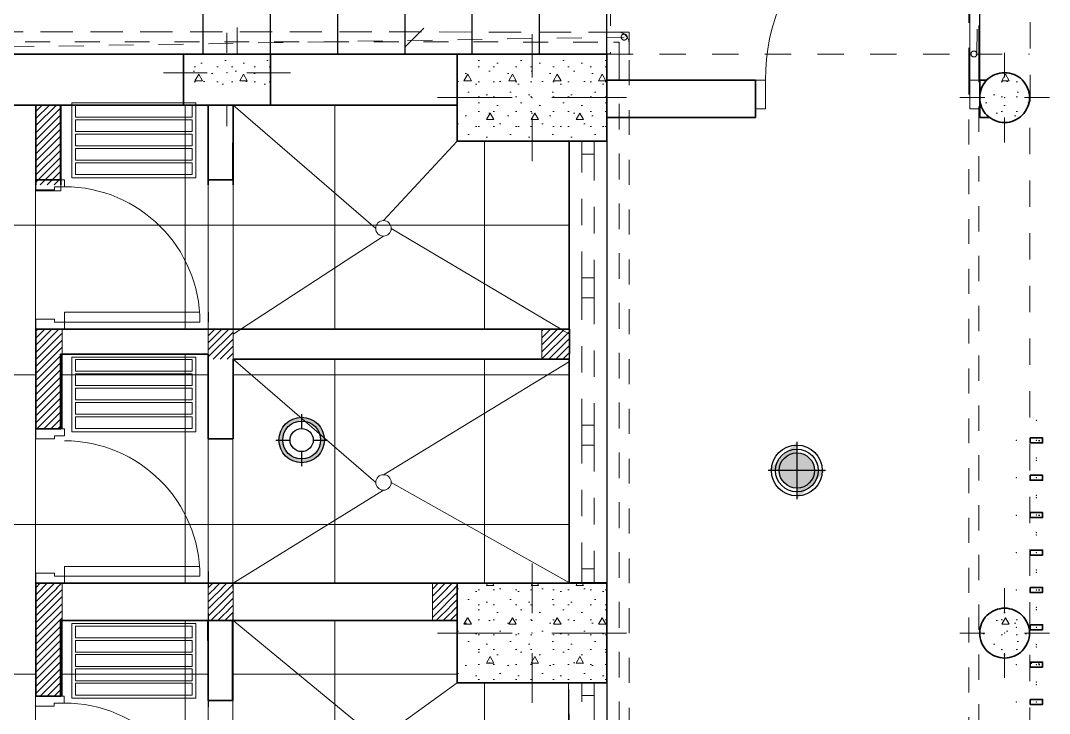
# Model space of a CAD drawing. Header units: feet. Extents: x 2 to 125, y -24 to 93.
# Drawn here: x 84.924 to 89.055, y 85.344 to 88.125 of the extents above; entities that cross this region are included whole.
import ezdxf

# ---------------------------------------------------------------- set-up
doc = ezdxf.new("R2010")
doc.units = ezdxf.units.FT
doc.header["$MEASUREMENT"] = 0
doc.set_wipeout_variables(frame=1)
for name, pattern in [('CONTINUA', [0]), ('Dashed', [0.211667, 0.105833, -0.105833]), ('HIDDEN2', [0.1875, 0.125, -0.0625]), ('Small Dashed', [0.141111, 0.070556, -0.070556]), ('Wipeout_Contour', [1, 0, -1])]:
    doc.linetypes.add(name, pattern=pattern)
for name, color, linetype in [('2D Drafting - General', 7, 'Continuous'), ('ALUMBRADO', 1, 'Continuous'), ('Interior - Furniture', 7, 'Continuous'), ('Structural - Bearing', 7, 'Continuous')]:
    doc.layers.add(name, color=color, linetype=linetype)
for name, color, linetype, lineweight in [('2D Drafting - General_Pen_No__122', 9, 'Continuous', 13), ('Drawing & Figure_Pen_No__122', 9, 'Continuous', 13), ('Interior - Furniture _Pen_No__122', 9, 'Continuous', 13), ('Interior - Stair & Railing_Pen_No__122', 9, 'Continuous', 13), ('Structural - Bearing_Pen_No__122', 9, 'Continuous', 13), ('Structural - Bearing_Pen_No__21', 7, 'Continuous', 35), ('Structural - Bearing_Pen_No__27', 7, 'Continuous', 35), ('texturas', 252, 'Continuous', 0), ('TOMACORRIENTE', 5, 'HIDDEN2', 30)]:
    doc.layers.add(name, color=color, linetype=linetype, lineweight=lineweight)
for name, color, linetype, lineweight, true_color in [('Drawing & Figure_Pen_No__167', 7, 'Continuous', 13, 0x6a6a6a), ('Interior - Furniture _Pen_No__167', 7, 'Continuous', 13, 0x6a6a6a), ('Interior - Mobiliario_Pen_No__167', 7, 'Continuous', 13, 0x6a6a6a), ('RAMPA PROPUESTA 1 CERRAMIENTO_Pen_No__123', 7, 'Continuous', 0, 0xd8d8d8), ('RAMPA PROPUESTA 1 CERRAMIENTO_Pen_No__28', 7, 'Continuous', 35, 0xa80f02), ('RAMPA PROPUESTA 1 CERRAMIENTO_Pen_No__48', 7, 'Continuous', 25, 0xa80f02), ('Structural - Bearing_Pen_No__167', 7, 'Continuous', 13, 0x6a6a6a)]:
    doc.layers.add(name, color=color, linetype=linetype, lineweight=lineweight, true_color=true_color)
pattern_1 = [(0, (75.36407, 85.38942), (0, 0.311769), [0.03, -0.15]), (0, (75.45407, 85.5453), (0, 0.311769), [0.03, -0.15]), (60, (75.36407, 85.38942), (-0.27, 0.1558846), [0.03, -0.15]), (60, (75.54407, 85.38942), (-0.27, 0.1558846), [0.03, -0.15]), (120, (75.39407, 85.38942), (0.27, 0.1558846), [0.03, -0.15]), (120, (75.57407, 85.38942), (0.27, 0.1558846), [0.03, -0.15]), (0, (75.36407, 85.41942), (0, 0.06), [0, -0.06, 0, -0.09]), (45, (75.39407, 85.41942), (-0.0424264, 0.0424264), [0, -0.045, 0, -0.075])]

# ---------------------------------------------------------------- blocks, each defined once
blk = doc.blocks.new('Straight Ramp 23[1]', base_point=(7.6782, 3.4521))
at = {"layer": 'Interior - Furniture _Pen_No__122', "color": 9, "linetype": 'Dashed', "lineweight": 13}
for p, q in [((10.4292, 2.602), (10.4292, 4.302)), ((11.9292, 4.302), (11.9292, 2.602)), ((7.6782, 2.6021), (11.9292, 2.602))]:
    blk.add_line(p, q, dxfattribs=at)
blk = doc.blocks.new('LED')
at = {"layer": 'ALUMBRADO'}
h = blk.add_hatch(color=256, dxfattribs=at)
h.dxf.hatch_style = 1
edge = h.paths.add_edge_path(flags=17)
edge.add_arc((0, 0), 0.1346, 0, 360)
edge = h.paths.add_edge_path()
edge.add_arc((0, 0), 0.1618, 0, 360)
for points in [[(0, 0.1848), (0, 0.0824)], [(-0.1848, 0), (-0.0824, 0)], [(0.0824, 0), (0.1848, 0)], [(0, -0.0824), (0, -0.1848)]]:
    blk.add_lwpolyline(points, dxfattribs=at)
at = {"layer": 'ALUMBRADO', "linetype": 'CONTINUA', "ltscale": 0.003}
for radius in [0.1618, 0.1346, 0.0824]:
    blk.add_circle((0, 0), radius, dxfattribs=at)
blk = doc.blocks.new('LED PASILLO')
at = {"layer": 'ALUMBRADO'}
h = blk.add_hatch(color=202, dxfattribs=at)
h.dxf.hatch_style = 1
edge = h.paths.add_edge_path()
edge.add_line((0, 0.1376), (0, -0.1376))
edge.add_line((-0.1376, 0), (0.1376, 0))
edge = h.paths.add_edge_path()
edge.add_line((0, 0), (0, 0.0845))
edge.add_arc((0, 0), 0.0845, 90, 180)
edge.add_line((-0.0845, 0), (0, 0))
edge = h.paths.add_edge_path()
edge.add_line((0.0845, 0), (0, 0))
edge.add_line((0, 0), (0, -0.0845))
edge.add_arc((0, 0), 0.0845, 270, 360)
at = {"layer": 'ALUMBRADO', "color": 202}
for points in [[(0, 0.1376), (0, -0.1376)], [(-0.1376, 0), (0.1376, 0)]]:
    blk.add_lwpolyline(points, dxfattribs=at)
for radius in [0.1222, 0.1028, 0.0845]:
    blk.add_circle((0, 0), radius, dxfattribs=at)

msp = doc.modelspace()

# ---------------------------------------------------------------- hatches: boundary and pattern name
at = {"layer": '2D Drafting - General_Pen_No__122', "linetype": 'Continuous', "lineweight": 13}
h = msp.add_hatch(dxfattribs=at)
h.set_pattern_fill('MASONRY_BLOCK_COPY', color=9, style=0, pattern_type=2)
h.set_pattern_definition([(45, (75.314073, 85.414416), (-0.014142136, 0.014142136), [])])
h.paths.add_polyline_path([(84.9852, 87.786), (85.0852, 87.786), (85.0852, 87.466), (84.9852, 87.466)])
h = msp.add_hatch(dxfattribs=at)
h.set_pattern_fill('MASONRY_BLOCK_COPY', color=9, style=0, pattern_type=2)
h.set_pattern_definition([(45, (75.006938, 85.409355), (-0.014142136, 0.014142136), [])])
h.paths.add_polyline_path([(85.6777, 86.886), (85.7779, 86.886), (85.7779, 86.766), (85.6777, 86.766)])
at = {"layer": 'RAMPA PROPUESTA 1 CERRAMIENTO_Pen_No__48', "linetype": 'Continuous', "lineweight": 25, "true_color": 0xa80f02}
h = msp.add_hatch(dxfattribs=at)
h.set_pattern_fill('STRUCTURAL_CONCRETE', color=14, style=0, pattern_type=2)
h.set_pattern_definition(pattern_1)
h.paths.add_polyline_path([(88.9776, 86.4496), (88.9776, 86.4296), (89.0276, 86.4296), (89.0276, 86.4496)])
h = msp.add_hatch(dxfattribs=at)
h.set_pattern_fill('STRUCTURAL_CONCRETE', color=14, style=0, pattern_type=2)
h.set_pattern_definition(pattern_1)
h.paths.add_polyline_path([(88.9776, 86.1496), (88.9776, 86.1296), (89.0276, 86.1296), (89.0276, 86.1496)])
h = msp.add_hatch(dxfattribs=at)
h.set_pattern_fill('STRUCTURAL_CONCRETE', color=14, style=0, pattern_type=2)
h.set_pattern_definition(pattern_1)
h.paths.add_polyline_path([(88.9776, 85.8496), (88.9776, 85.8296), (89.0276, 85.8296), (89.0276, 85.8496)])
h = msp.add_hatch(dxfattribs=at)
h.set_pattern_fill('STRUCTURAL_CONCRETE', color=14, style=0, pattern_type=2)
h.set_pattern_definition(pattern_1)
h.paths.add_polyline_path([(88.9776, 85.5496), (88.9776, 85.5296), (89.0276, 85.5296), (89.0276, 85.5496)])
at = {"layer": 'Structural - Bearing_Pen_No__122', "linetype": 'Continuous', "lineweight": 13}
h = msp.add_hatch(dxfattribs=at)
h.set_pattern_fill('STRUCTURAL_CONCRETE', color=9, style=0, pattern_type=2)
h.set_pattern_definition(pattern_1)
h.paths.add_polyline_path([(88.7752, 87.816, 0.414214), (88.8752, 87.716, 0.414214), (88.9752, 87.816, 0.414214), (88.8752, 87.916, 0.414214)])
h = msp.add_hatch(dxfattribs=at)
h.set_pattern_fill('STRUCTURAL_CONCRETE', color=9, style=0, pattern_type=2)
h.set_pattern_definition(pattern_1)
h.paths.add_polyline_path([(88.7752, 85.666, 0.414214), (88.8752, 85.566, 0.414214), (88.9752, 85.666, 0.414214), (88.8752, 85.766, 0.414214)])

# ---------------------------------------------------------------- linework, layer by layer
for p, q in [((86.1976, 87.991), (86.1976, 89.5001)), ((86.4676, 87.991), (86.4676, 89.5001)), ((87.2776, 87.6435), (87.2776, 85.8685)), ((87.1276, 83.841), (87.1261, 85.436)), ((87.2776, 85.471), (87.2776, 83.841))]:
    msp.add_line(p, q)
at = {"color": 6}
msp.add_line((84.9852, 87.786), (84.9352, 87.786), dxfattribs=at)
at = {"color": 7, "lineweight": 0}
for p, q in [((86.3499, 87.2909), (85.7777, 87.786)), ((86.381, 87.2598), (85.7777, 86.866)), ((86.3501, 86.271), (85.7779, 86.766)), ((86.3557, 85.2407), (85.7777, 85.716))]:
    msp.add_line(p, q, dxfattribs=at)
for centre in [(86.381, 87.2909), (86.3812, 86.271)]:
    msp.add_circle(centre, 0.0311, dxfattribs=at)
at = {"layer": '2D Drafting - General_Pen_No__122', "color": 9, "linetype": 'Continuous', "lineweight": 13, "flags": 128}
msp.add_lwpolyline([(84.9852, 87.786), (85.0852, 87.786), (85.0852, 87.441), (84.9852, 87.441)], close=True, dxfattribs=at)
at = {"layer": 'Drawing & Figure_Pen_No__122', "color": 9, "linetype": 'Dashed', "lineweight": 13}
for p, q in [((88.9752, 77.641), (88.9776, 89.6911)), ((87.2776, 87.991), (88.9752, 87.991))]:
    msp.add_line(p, q, dxfattribs=at)
at = {"layer": 'Drawing & Figure_Pen_No__167', "color": 251, "linetype": 'Dashed', "lineweight": 13, "true_color": 0x6a6a6a}
msp.add_line((87.2933, 88.8415), (86.4398, 87.991), dxfattribs=at)
at = {"layer": 'Interior - Mobiliario_Pen_No__167', "color": 251, "linetype": 'Continuous', "lineweight": 0, "true_color": 0x6a6a6a}
for points in [[(85.1299, 87.7944), (85.6273, 87.7944), (85.6273, 87.4944), (85.1299, 87.4944)], [(85.1449, 87.7369), (85.1449, 87.7844), (85.6123, 87.7844), (85.6123, 87.7369)], [(85.1449, 87.6794), (85.1449, 87.7269), (85.6123, 87.7269), (85.6123, 87.6794)], [(85.1449, 87.6219), (85.1449, 87.6694), (85.6123, 87.6694), (85.6123, 87.6219)], [(85.1449, 87.5644), (85.1449, 87.6119), (85.6123, 87.6119), (85.6123, 87.5644)], [(85.1449, 87.5069), (85.1449, 87.5544), (85.6123, 87.5544), (85.6123, 87.5069)], [(85.1299, 86.7745), (85.6273, 86.7745), (85.6273, 86.4745), (85.1299, 86.4745)], [(85.1449, 86.717), (85.1449, 86.7645), (85.6123, 86.7645), (85.6123, 86.717)], [(85.1449, 86.6595), (85.1449, 86.707), (85.6123, 86.707), (85.6123, 86.6595)], [(85.1449, 86.602), (85.1449, 86.6495), (85.6123, 86.6495), (85.6123, 86.602)], [(85.1449, 86.5445), (85.1449, 86.592), (85.6123, 86.592), (85.6123, 86.5445)], [(85.1449, 86.487), (85.1449, 86.5345), (85.6123, 86.5345), (85.6123, 86.487)], [(85.1299, 85.7045), (85.6273, 85.7045), (85.6273, 85.4045), (85.1299, 85.4045)], [(85.1449, 85.647), (85.1449, 85.6945), (85.6123, 85.6945), (85.6123, 85.647)], [(85.1449, 85.5895), (85.1449, 85.637), (85.6123, 85.637), (85.6123, 85.5895)], [(85.1449, 85.532), (85.1449, 85.5795), (85.6123, 85.5795), (85.6123, 85.532)], [(85.1449, 85.4745), (85.1449, 85.522), (85.6123, 85.522), (85.6123, 85.4745)], [(85.1449, 85.417), (85.1449, 85.4645), (85.6123, 85.4645), (85.6123, 85.417)]]:
    msp.add_lwpolyline(points, close=True, dxfattribs=at)
at = {"layer": 'Interior - Stair & Railing_Pen_No__122', "color": 9, "linetype": 'Small Dashed', "lineweight": 13}
for p, q in [((88.7321, 89.4157), (88.7321, 88.0053)), ((88.7321, 89.4157), (88.7321, 88.0053)), ((88.7321, 89.4157), (88.7321, 88.0053)), ((88.7321, 89.4157), (88.7321, 88.0053)), ((88.7721, 88.0053), (88.7721, 89.4157)), ((88.7721, 88.0053), (88.7721, 89.4157)), ((88.7721, 88.0053), (88.7721, 89.4157)), ((88.7721, 88.0053), (88.7721, 89.4157)), ((87.3342, 88.0789), (83.1422, 88.0816)), ((87.3342, 88.0789), (83.1422, 88.0816)), ((87.3342, 88.0789), (83.1422, 88.0816)), ((87.3046, 88.0789), (83.1422, 88.0816)), ((87.3218, 88.0789), (87.3046, 88.0789)), ((87.3231, 88.0789), (87.3218, 88.0789)), ((87.3336, 88.0775), (87.3231, 88.0789)), ((87.3477, 88.0789), (87.3342, 88.0789)), ((87.3477, 88.0789), (87.3342, 88.0789)), ((87.3477, 88.0789), (87.3342, 88.0789)), ((87.3676, 88.0789), (87.3477, 88.0789)), ((87.3676, 88.0789), (87.3477, 88.0789)), ((87.3676, 88.0789), (87.3477, 88.0789)), ((87.3676, 88.0319), (87.3676, 88.0789)), ((87.3676, 88.0319), (87.3676, 88.0789)), ((87.3676, 88.0319), (87.3676, 88.0789)), ((83.1422, 88.0416), (87.3276, 88.0389)), ((83.1422, 88.0416), (87.3276, 88.0389)), ((83.1422, 88.0416), (87.3276, 88.0389)), ((83.1422, 88.0416), (87.3045, 88.0389)), ((87.3045, 88.0389), (87.3204, 88.0389)), ((87.3204, 88.0389), (87.3232, 88.0386)), ((87.3232, 88.0386), (87.3246, 88.038)), ((87.3246, 88.038), (87.3259, 88.037)), ((87.3276, 88.0389), (87.3276, 88.0319)), ((87.3276, 88.0389), (87.3276, 88.0319)), ((87.3276, 88.0389), (87.3276, 88.0319)), ((87.3447, 88.073), (87.3336, 88.0775)), ((87.3542, 88.0657), (87.3447, 88.073)), ((87.3616, 88.0563), (87.3542, 88.0657)), ((87.3662, 88.0453), (87.3616, 88.0563)), ((87.3667, 88.0419), (87.3662, 88.0453)), ((87.3676, 88.0347), (87.3667, 88.0419)), ((87.3259, 88.037), (87.3263, 88.0364)), ((87.3263, 88.0364), (87.3268, 88.0359)), ((87.3268, 88.0359), (87.3273, 88.0346)), ((87.3273, 88.0346), (87.3276, 88.032)), ((87.3276, 88.032), (87.3276, 88.0129)), ((87.3276, 88.0319), (87.3276, 88.0129)), ((87.3276, 88.0319), (87.3276, 88.0129)), ((87.3276, 88.0319), (87.3276, 88.0129)), ((87.3276, 88.0129), (87.3276, 88.0049)), ((87.3276, 88.0129), (87.3276, 88.0049)), ((87.3276, 88.0129), (87.3276, 88.0049)), ((87.3276, 88.0129), (87.3276, 88.0049)), ((87.3276, 88.0049), (87.3276, 87.9914)), ((87.3276, 88.0049), (87.3276, 87.9914)), ((87.3276, 88.0049), (87.3276, 87.9914)), ((87.3276, 88.0049), (87.3276, 87.9877)), ((87.3676, 88.0129), (87.3676, 88.0347)), ((87.3676, 88.0129), (87.3676, 88.0319)), ((87.3676, 88.0129), (87.3676, 88.0319)), ((87.3676, 88.0129), (87.3676, 88.0319)), ((87.3676, 88.0049), (87.3676, 88.0129)), ((87.3676, 88.0049), (87.3676, 88.0129)), ((87.3676, 88.0049), (87.3676, 88.0129)), ((87.3676, 88.0049), (87.3676, 88.0129)), ((87.3676, 87.9914), (87.3676, 88.0049)), ((87.3676, 87.9914), (87.3676, 88.0049)), ((87.3676, 87.9914), (87.3676, 88.0049)), ((87.3676, 87.9877), (87.3676, 88.0049)), ((88.7321, 88.0053), (88.7321, 87.9925)), ((88.7321, 88.0053), (88.7321, 87.9925)), ((88.7321, 88.0053), (88.7321, 87.9925)), ((88.7321, 88.0053), (88.7321, 87.9925)), ((88.7721, 87.9925), (88.7721, 88.0053)), ((88.7721, 87.9925), (88.7721, 88.0053)), ((88.7721, 87.9925), (88.7721, 88.0053)), ((88.7721, 87.9925), (88.7721, 88.0053)), ((87.3276, 87.9914), (87.3276, 81.8661)), ((87.3276, 87.9914), (87.3276, 81.8661)), ((87.3276, 87.9914), (87.3276, 81.8661)), ((87.3276, 87.9877), (87.3276, 81.8661)), ((87.3676, 81.8661), (87.3676, 87.9914)), ((87.3676, 81.8661), (87.3676, 87.9914)), ((87.3676, 81.8661), (87.3676, 87.9914)), ((87.3676, 81.8661), (87.3676, 87.9877)), ((88.7321, 87.9925), (88.7321, 87.9896)), ((88.7321, 87.9925), (88.7321, 87.9896)), ((88.7321, 87.9925), (88.7321, 87.9896)), ((88.7321, 87.9925), (88.7321, 87.9896)), ((88.7321, 87.9896), (88.7321, 87.9668)), ((88.7321, 87.9896), (88.7321, 87.9668)), ((88.7321, 87.9896), (88.7321, 87.9668)), ((88.7321, 87.9896), (88.7321, 87.9668)), ((88.7321, 87.9668), (88.7321, 87.941)), ((88.7321, 87.9668), (88.7321, 87.941)), ((88.7321, 87.9668), (88.7321, 87.941)), ((88.7321, 87.9668), (88.7321, 87.941)), ((88.7721, 87.9896), (88.7721, 87.9925)), ((88.7721, 87.9896), (88.7721, 87.9925)), ((88.7721, 87.9896), (88.7721, 87.9925)), ((88.7721, 87.9896), (88.7721, 87.9925)), ((88.7721, 87.9668), (88.7721, 87.9896)), ((88.7721, 87.9668), (88.7721, 87.9896)), ((88.7721, 87.9668), (88.7721, 87.9896)), ((88.7721, 87.9668), (88.7721, 87.9896)), ((88.7721, 87.941), (88.7721, 87.9668)), ((88.7721, 87.941), (88.7721, 87.9668)), ((88.7721, 87.941), (88.7721, 87.9668)), ((88.7721, 87.941), (88.7721, 87.9668)), ((88.7321, 87.941), (88.7321, 87.9282)), ((88.7321, 87.941), (88.7321, 87.9282)), ((88.7321, 87.941), (88.7321, 87.9282)), ((88.7321, 87.941), (88.7321, 87.9282)), ((88.7321, 87.9282), (88.7321, 81.8785)), ((88.7321, 87.9282), (88.7321, 81.8785)), ((88.7321, 87.9282), (88.7321, 81.8785)), ((88.7321, 87.9282), (88.7321, 81.8803)), ((88.7721, 87.9282), (88.7721, 87.941)), ((88.7721, 87.9282), (88.7721, 87.941)), ((88.7721, 87.9282), (88.7721, 87.941)), ((88.7721, 87.9282), (88.7721, 87.941)), ((88.7721, 81.8785), (88.7721, 87.9282)), ((88.7721, 81.8785), (88.7721, 87.9282)), ((88.7721, 81.8785), (88.7721, 87.9282)), ((88.7721, 81.8803), (88.7721, 87.9282))]:
    msp.add_line(p, q, dxfattribs=at)
for points in [[(87.3476, 88.0469, 1), (87.3477, 88.0709, 1)], [(88.7401, 87.991, 1), (88.7641, 87.991, 1)]]:
    msp.add_lwpolyline(points, format="xyb", close=True, dxfattribs=at)
at = {"layer": 'RAMPA PROPUESTA 1 CERRAMIENTO_Pen_No__123', "color": 254, "linetype": 'Continuous', "lineweight": 0, "true_color": 0xd8d8d8}
for p in [(89.0026, 86.5196), (88.9226, 86.4395), (89.0026, 86.4396), (89.0026, 86.3696), (89.0027, 86.3596), (88.9226, 86.2895), (89.0026, 86.2896), (89.0026, 86.2196), (89.0027, 86.2096), (88.9226, 86.1395), (89.0026, 86.1396), (89.0026, 86.0696), (89.0027, 86.0596), (88.9226, 85.9895), (89.0026, 85.9896), (89.0026, 85.9196), (89.0027, 85.9096), (88.9226, 85.8395), (89.0026, 85.8396), (89.0026, 85.7696), (89.0027, 85.7596), (88.9226, 85.6895), (89.0026, 85.6896), (89.0026, 85.6196), (89.0027, 85.6096), (88.9226, 85.5395), (89.0026, 85.5396), (89.0026, 85.4696), (89.0027, 85.4596), (88.9226, 85.3895), (89.0026, 85.3896)]:
    msp.add_point(p, dxfattribs=at)
at = {"layer": 'RAMPA PROPUESTA 1 CERRAMIENTO_Pen_No__28', "color": 14, "linetype": 'Continuous', "lineweight": 35, "true_color": 0xa80f02}
for points in [[(88.9776, 86.4496), (88.9776, 86.4296), (89.0276, 86.4296), (89.0276, 86.4496)], [(88.9776, 86.2996), (88.9776, 86.2796), (89.0276, 86.2796), (89.0276, 86.2996)], [(88.9776, 86.1496), (88.9776, 86.1296), (89.0276, 86.1296), (89.0276, 86.1496)], [(88.9776, 85.9996), (88.9776, 85.9796), (89.0276, 85.9796), (89.0276, 85.9996)], [(88.9776, 85.8496), (88.9776, 85.8296), (89.0276, 85.8296), (89.0276, 85.8496)], [(88.9776, 85.6996), (88.9776, 85.6796), (89.0276, 85.6796), (89.0276, 85.6996)], [(88.9776, 85.5496), (88.9776, 85.5296), (89.0276, 85.5296), (89.0276, 85.5496)], [(88.9776, 85.3996), (88.9776, 85.3796), (89.0276, 85.3796), (89.0276, 85.3996)]]:
    msp.add_lwpolyline(points, close=True, dxfattribs=at)
at = {"layer": 'Structural - Bearing_Pen_No__167', "color": 251, "linetype": 'Continuous', "lineweight": 13, "true_color": 0x6a6a6a}
for p, q in [((88.7352, 87.886), (88.7352, 88.706)), ((88.8752, 87.896), (88.8752, 87.996)), ((87.9152, 87.886), (87.8752, 87.886)), ((87.8752, 87.886), (87.8752, 87.771)), ((87.8752, 87.886), (87.8752, 87.771)), ((87.8752, 87.886), (87.8752, 87.771)), ((87.9152, 87.771), (87.9152, 87.886)), ((88.7752, 87.886), (88.7352, 87.886)), ((88.7352, 87.886), (88.7352, 87.771)), ((88.7752, 87.771), (88.7752, 87.886)), ((88.7752, 87.886), (88.7752, 87.771)), ((88.7752, 87.886), (88.7752, 87.771)), ((88.7952, 87.816), (88.6952, 87.816)), ((88.9552, 87.816), (89.0552, 87.816)), ((85.7526, 87.781), (85.7526, 87.701)), ((87.8752, 87.771), (87.9152, 87.771)), ((87.8752, 87.771), (87.8752, 87.736)), ((88.7352, 87.771), (88.7752, 87.771)), ((88.7752, 87.771), (88.7752, 87.736)), ((88.8752, 87.736), (88.8752, 87.636)), ((85.1002, 87.486), (84.9852, 87.486)), ((84.9852, 87.486), (84.9852, 87.446)), ((85.0852, 87.486), (84.9852, 87.486)), ((85.0852, 87.486), (84.9852, 87.486)), ((85.1002, 87.458), (85.1002, 87.486)), ((84.9852, 87.446), (85.0602, 87.446)), ((85.0602, 87.446), (85.0602, 87.458)), ((85.0602, 87.458), (85.1002, 87.458)), ((85.0602, 86.926), (84.9852, 86.926)), ((85.0602, 86.914), (85.0602, 86.926)), ((85.1002, 86.914), (85.1002, 86.954)), ((85.1002, 86.954), (85.6442, 86.954)), ((85.6792, 86.954), (85.6792, 86.914)), ((85.1002, 86.914), (85.0602, 86.914)), ((85.6442, 86.914), (85.1002, 86.914)), ((84.9852, 86.4459), (85.0602, 86.4459)), ((85.0602, 86.4459), (85.0602, 86.4579)), ((85.0602, 86.4579), (85.1002, 86.4579)), ((85.1002, 85.894), (85.1002, 85.934)), ((85.1002, 85.934), (85.6442, 85.934)), ((85.0602, 85.906), (84.9852, 85.906)), ((85.0602, 85.894), (85.0602, 85.906)), ((85.1002, 85.894), (85.0602, 85.894)), ((85.6442, 85.894), (85.1002, 85.894)), ((85.6792, 85.914), (85.6792, 85.3695)), ((88.8752, 85.746), (88.8752, 85.846)), ((88.7952, 85.666), (88.6952, 85.666)), ((88.9552, 85.666), (89.0552, 85.666)), ((88.8752, 85.586), (88.8752, 85.486)), ((85.0987, 85.4133), (84.9837, 85.4133)), ((84.9837, 85.4133), (84.9837, 85.3733)), ((85.0852, 85.4133), (84.9837, 85.4133)), ((85.0852, 85.4133), (84.9852, 85.4133)), ((85.0987, 85.3853), (85.0987, 85.4133)), ((84.9837, 85.3733), (85.0587, 85.3733)), ((85.0587, 85.3733), (85.0587, 85.3853)), ((85.0587, 85.3853), (85.0987, 85.3853))]:
    msp.add_line(p, q, dxfattribs=at)
at = {"layer": 'Structural - Bearing_Pen_No__167', "color": 251, "linetype": 'Dashed', "lineweight": 13, "true_color": 0x6a6a6a}
for p, q in [((87.1776, 87.6435), (87.1276, 87.6435)), ((87.1776, 87.5885), (87.1776, 87.6435)), ((87.2276, 87.6435), (87.1776, 87.6435)), ((87.2276, 87.6435), (87.1776, 87.6435)), ((87.2276, 87.6435), (87.2276, 87.5885)), ((87.2776, 87.6435), (87.2276, 87.6435)), ((87.2276, 87.5885), (87.1776, 87.5885)), ((87.1776, 87.0919), (87.1776, 87.5885)), ((87.2276, 87.5885), (87.2276, 87.0919)), ((87.1776, 87.0519), (87.1776, 87.0919)), ((87.1776, 87.0919), (87.2276, 87.0919)), ((87.2276, 87.0919), (87.2276, 87.0519)), ((87.1776, 87.0119), (87.1776, 87.0519)), ((87.2276, 87.0519), (87.2276, 87.0119)), ((87.2276, 87.0119), (87.1776, 87.0119)), ((87.1776, 86.5002), (87.1776, 87.0119)), ((87.2276, 87.0119), (87.2276, 86.5002)), ((87.1776, 86.4602), (87.1776, 86.5002)), ((87.1776, 86.5002), (87.2276, 86.5002)), ((87.2276, 86.5002), (87.2276, 86.4602)), ((87.1776, 86.4202), (87.1776, 86.4602)), ((87.2276, 86.4602), (87.2276, 86.4202)), ((87.2276, 86.4202), (87.1776, 86.4202)), ((87.1776, 85.9235), (87.1776, 86.4202)), ((87.2276, 86.4202), (87.2276, 85.9235)), ((87.1776, 85.8685), (87.1776, 85.9235)), ((87.1776, 85.9235), (87.2276, 85.9235)), ((87.2276, 85.9235), (87.2276, 85.8685)), ((87.1776, 85.8685), (87.1276, 85.8685)), ((87.2276, 85.8685), (87.1776, 85.8685)), ((87.2276, 85.8685), (87.1776, 85.8685)), ((87.2776, 85.8685), (87.2276, 85.8685)), ((87.1261, 85.441), (87.1261, 83.811)), ((87.1776, 85.471), (87.1276, 85.471)), ((87.1776, 85.416), (87.1776, 85.471)), ((87.2276, 85.471), (87.1776, 85.471)), ((87.2276, 85.471), (87.1776, 85.471)), ((87.2276, 85.471), (87.2276, 85.416)), ((87.2776, 85.471), (87.2276, 85.471)), ((87.2276, 85.416), (87.1776, 85.416)), ((87.1776, 84.9669), (87.1776, 85.416)), ((87.2276, 85.416), (87.2276, 84.9669))]:
    msp.add_line(p, q, dxfattribs=at)
at = {"layer": 'Structural - Bearing_Pen_No__167', "color": 251, "linetype": 'Continuous', "lineweight": 13, "true_color": 0x6a6a6a}
for centre, radius, start, end in [((88.7352, 87.886), 0.82, 90, 180), ((85.1002, 86.914), 0.544, 0, 90), ((85.1002, 85.894), 0.544, 360, 90), ((85.0987, 84.8413), 0.544, 0, 90)]:
    msp.add_arc(centre, radius, start, end, dxfattribs=at)
for p in [(88.8752, 87.816), (88.8752, 85.666)]:
    msp.add_point(p, dxfattribs=at)
at = {"layer": 'Structural - Bearing_Pen_No__21', "color": 7, "linetype": 'Continuous', "lineweight": 35}
for points in [[(88.7752, 87.816, 0.414214), (88.8752, 87.716, 0.414214), (88.9752, 87.816, 0.414214), (88.8752, 87.916, 0.414214)], [(88.7752, 85.666, 0.414214), (88.8752, 85.566, 0.414214), (88.9752, 85.666, 0.414214), (88.8752, 85.766, 0.414214)]]:
    msp.add_lwpolyline(points, format="xyb", close=True, dxfattribs=at)
at = {"layer": 'Structural - Bearing_Pen_No__27', "color": 7, "linetype": 'Continuous', "lineweight": 35}
for p, q in [((87.8752, 87.886), (87.8752, 87.771)), ((88.7752, 87.886), (88.7752, 87.771)), ((87.8752, 87.771), (87.8752, 87.736)), ((88.7752, 87.771), (88.7752, 87.736)), ((87.1776, 87.6435), (87.1276, 87.6435)), ((87.2276, 87.6435), (87.1776, 87.6435)), ((87.2776, 87.6435), (87.2276, 87.6435)), ((85.0852, 87.486), (84.9852, 87.486)), ((87.1776, 85.8685), (87.1276, 85.8685)), ((87.2276, 85.8685), (87.1776, 85.8685)), ((87.2776, 85.8685), (87.2276, 85.8685)), ((87.1776, 85.471), (87.1276, 85.471)), ((87.2276, 85.471), (87.1776, 85.471)), ((87.2776, 85.471), (87.2276, 85.471)), ((85.0852, 85.4133), (84.9837, 85.4133))]:
    msp.add_line(p, q, dxfattribs=at)
for points in [[(85.5776, 87.991), (84.8326, 87.991)], [(86.6776, 87.991), (85.9276, 87.991)], [(87.8752, 87.886), (87.2776, 87.886)], [(88.8055, 87.886), (88.7752, 87.886)], [(83.6826, 87.786), (85.5776, 87.786)], [(84.9852, 87.786), (84.9852, 87.466)], [(85.0852, 87.466), (85.0852, 87.786)], [(85.6776, 87.786), (85.6776, 87.466)], [(85.7776, 87.466), (85.7776, 87.786)], [(85.9276, 87.786), (86.035, 87.786)], [(86.035, 87.786), (86.6776, 87.786)], [(87.2776, 87.736), (87.8752, 87.736)], [(88.7752, 87.736), (88.8155, 87.736)], [(85.6776, 87.486), (85.7776, 87.486)], [(85.6776, 86.786), (85.6776, 86.4461)], [(85.7776, 86.4461), (85.7779, 86.766)], [(85.6776, 86.4461), (85.7776, 86.4461)], [(87.1276, 85.8685), (87.1276, 85.866)], [(87.2776, 85.866), (87.2776, 85.8685)], [(85.6776, 85.716), (85.6776, 85.3961)], [(85.7761, 85.3961), (85.7761, 85.716)], [(85.6761, 85.3961), (85.7761, 85.3961)]]:
    msp.add_lwpolyline(points, dxfattribs=at)

# ---------------------------------------------------------------- block references
at = {"layer": 'ALUMBRADO', "xscale": 0.5646712500000001, "yscale": 0.5646712500000001, "zscale": 0.5646712500000001}
msp.add_blockref('LED', (86.0526, 86.4412), dxfattribs=at)
at = {"layer": 'Interior - Furniture', "color": 104, "linetype": 'Continuous', "lineweight": 20, "true_color": 0x029e21}
msp.add_blockref('Straight Ramp 23[1]', (83.0422, 88.8415), dxfattribs=at)
at = {"layer": 'TOMACORRIENTE', "xscale": 0.8365500000000002, "yscale": 0.8365500000000002, "zscale": 0.8365500000000002, "rotation": 270}
msp.add_blockref('LED PASILLO', (88.0411, 86.3189), dxfattribs=at)

# ---------------------------------------------------------------- wipeouts: each hides what was drawn before it
at = {"color": 254, "linetype": 'Wipeout_Contour', "lineweight": 0, "ltscale": 39.295437}
msp.add_wipeout([(84.9852, 86.886), (85.0909, 86.886), (85.0909, 86.486), (84.9852, 86.486)], dxfattribs=at).dxf.layer = '2D Drafting - General'
at = {"color": 254, "linetype": 'Wipeout_Contour', "lineweight": 0, "ltscale": 47.202623}
msp.add_wipeout([(87.0168, 86.886), (87.1276, 86.886), (87.1276, 86.7661), (87.0168, 86.7661)], dxfattribs=at).dxf.layer = '2D Drafting - General'
at = {"color": 254, "linetype": 'Wipeout_Contour', "lineweight": 0, "ltscale": 38.972871}
msp.add_wipeout([(84.9852, 85.846), (85.0908, 85.846), (85.0908, 85.446), (84.9852, 85.446)], dxfattribs=at).dxf.layer = '2D Drafting - General'
at = {"color": 254, "linetype": 'Wipeout_Contour', "lineweight": 0, "ltscale": 45.04919}
msp.add_wipeout([(86.5774, 85.8461), (86.6776, 85.8461), (86.6776, 85.746), (86.5774, 85.746)], dxfattribs=at).dxf.layer = '2D Drafting - General'

# ---------------------------------------------------------------- next in the draw order: hatches: boundary and pattern name
at = {"layer": '2D Drafting - General_Pen_No__122', "linetype": 'Continuous', "lineweight": 13}
h = msp.add_hatch(dxfattribs=at)
h.set_pattern_fill('MASONRY_BLOCK_COPY', color=9, style=0, pattern_type=2)
h.set_pattern_definition([(45, (75.314073, 85.40934), (-0.014142136, 0.014142136), [])])
h.paths.add_polyline_path([(84.9852, 86.886), (85.0909, 86.886), (85.0909, 86.486), (84.9852, 86.486)])
h = msp.add_hatch(dxfattribs=at)
h.set_pattern_fill('MASONRY_BLOCK_COPY', color=9, style=0, pattern_type=2)
h.set_pattern_definition([(45, (75.364073, 85.40934), (-0.014142136, 0.014142136), [])])
h.paths.add_polyline_path([(87.0168, 86.886), (87.1276, 86.886), (87.1276, 86.766), (87.0168, 86.766)])
h = msp.add_hatch(dxfattribs=at)
h.set_pattern_fill('MASONRY_BLOCK_COPY', color=9, style=0, pattern_type=2)
h.set_pattern_definition([(45, (75.314038, 85.369497), (-0.014142136, 0.014142136), [])])
h.paths.add_polyline_path([(84.9852, 85.866), (85.0908, 85.866), (85.0908, 85.4133), (84.9852, 85.4133)])
h = msp.add_hatch(dxfattribs=at)
h.set_pattern_fill('MASONRY_BLOCK_COPY', color=9, style=0, pattern_type=2)
h.set_pattern_definition([(45, (75.384715, 85.369413), (-0.014142136, 0.014142136), [])])
h.paths.add_polyline_path([(86.5774, 85.8659), (86.6776, 85.8659), (86.6776, 85.716), (86.5774, 85.716)])

# ---------------------------------------------------------------- next in the draw order: linework, layer by layer
at = {"color": 7, "lineweight": 0}
for p, q in [((86.4121, 87.2909), (87.1276, 86.866)), ((86.3812, 86.3021), (87.1276, 86.756))]:
    msp.add_line(p, q, dxfattribs=at)
at = {"layer": '2D Drafting - General_Pen_No__122', "color": 9, "linetype": 'Continuous', "lineweight": 13, "flags": 128}
for points in [[(84.9852, 86.886), (85.0909, 86.886), (85.0909, 86.486), (84.9852, 86.486)], [(87.0168, 86.886), (87.1276, 86.886), (87.1276, 86.766), (87.0168, 86.766)], [(84.9852, 85.866), (85.0908, 85.866), (85.0908, 85.4133), (84.9852, 85.4133)], [(86.5774, 85.8659), (86.6776, 85.8659), (86.6776, 85.716), (86.5774, 85.716)]]:
    msp.add_lwpolyline(points, close=True, dxfattribs=at)
at = {"layer": 'Structural - Bearing_Pen_No__167', "color": 251, "linetype": 'Dashed', "lineweight": 13, "true_color": 0x6a6a6a}
msp.add_line((87.1276, 87.6435), (87.1276, 85.8685), dxfattribs=at)
at = {"layer": 'Structural - Bearing_Pen_No__167', "color": 251, "linetype": 'Continuous', "lineweight": 13, "true_color": 0x6a6a6a}
for p, q in [((84.9852, 86.926), (84.9852, 86.886)), ((84.9852, 86.886), (85.1002, 86.886)), ((85.0852, 86.886), (84.9852, 86.886)), ((85.0852, 86.886), (84.9852, 86.886)), ((85.1002, 86.886), (85.1002, 86.914)), ((85.1002, 86.4859), (84.9852, 86.4859)), ((84.9852, 86.4859), (84.9852, 86.4459)), ((85.0852, 86.4859), (84.9852, 86.4859)), ((85.0852, 86.4859), (84.9852, 86.4859)), ((85.1002, 86.4579), (85.1002, 86.4859)), ((84.9852, 85.906), (84.9852, 85.866)), ((85.1002, 85.866), (85.1002, 85.894)), ((84.9852, 85.866), (85.0852, 85.866)), ((85.0852, 85.866), (84.9852, 85.866)), ((85.0852, 85.866), (84.9852, 85.866))]:
    msp.add_line(p, q, dxfattribs=at)
at = {"layer": 'Structural - Bearing_Pen_No__27', "color": 7, "linetype": 'Continuous', "lineweight": 35}
for p, q in [((85.0852, 86.886), (84.9852, 86.886)), ((85.0852, 86.4859), (84.9852, 86.4859)), ((85.0852, 85.866), (84.9852, 85.866))]:
    msp.add_line(p, q, dxfattribs=at)
for points in [[(84.9852, 86.886), (84.9852, 86.4859)], [(87.1276, 86.886), (85.0852, 86.886)], [(87.1276, 86.886), (87.1276, 86.786)], [(85.0852, 86.4859), (85.0852, 86.786)], [(85.0852, 86.786), (85.6777, 86.786)], [(85.7779, 86.766), (87.1276, 86.766)], [(84.9852, 85.866), (84.9852, 85.4133)], [(85.0852, 85.4133), (85.0852, 85.716)]]:
    msp.add_lwpolyline(points, dxfattribs=at)

# ---------------------------------------------------------------- next in the draw order: wipeouts: each hides what was drawn before it
at = {"color": 254, "linetype": 'Wipeout_Contour', "lineweight": 0, "ltscale": 42.803059}
msp.add_wipeout([(85.5776, 87.841), (85.9276, 87.841), (85.9276, 87.991), (85.5776, 87.991)], dxfattribs=at).dxf.layer = 'Structural - Bearing'

# ---------------------------------------------------------------- next in the draw order: hatches: boundary and pattern name
at = {"layer": 'Structural - Bearing_Pen_No__122', "linetype": 'Continuous', "lineweight": 13}
h = msp.add_hatch(dxfattribs=at)
h.set_pattern_fill('STRUCTURAL_CONCRETE', color=9, style=0, pattern_type=2)
h.set_pattern_definition(pattern_1)
h.paths.add_polyline_path([(85.5776, 87.841), (85.9276, 87.841), (85.9276, 87.991), (85.5776, 87.991)])

# ---------------------------------------------------------------- next in the draw order: linework, layer by layer
for p, q in [((85.6576, 87.991), (85.6576, 89.5001)), ((85.9276, 87.991), (85.9276, 89.5001))]:
    msp.add_line(p, q)
at = {"layer": 'Structural - Bearing_Pen_No__167', "color": 251, "linetype": 'Continuous', "lineweight": 13, "true_color": 0x6a6a6a}
for p, q in [((85.7526, 87.996), (85.7526, 88.076)), ((85.6726, 87.916), (85.4976, 87.916)), ((85.8326, 87.916), (86.0076, 87.916))]:
    msp.add_line(p, q, dxfattribs=at)
msp.add_point((85.7526, 87.916), dxfattribs=at)
at = {"layer": 'Structural - Bearing_Pen_No__21', "color": 7, "linetype": 'Continuous', "lineweight": 35}
msp.add_lwpolyline([(85.5776, 87.786), (85.9276, 87.786), (85.9276, 87.991), (85.5776, 87.991)], close=True, dxfattribs=at)

# ---------------------------------------------------------------- next in the draw order: wipeouts: each hides what was drawn before it
at = {"color": 254, "linetype": 'Wipeout_Contour', "lineweight": 0, "ltscale": 47.489338}
msp.add_wipeout([(86.6776, 87.641), (87.2776, 87.641), (87.2776, 87.991), (86.6776, 87.991)], dxfattribs=at).dxf.layer = 'Structural - Bearing'
at = {"color": 254, "linetype": 'Wipeout_Contour', "lineweight": 0, "ltscale": 46.515511}
msp.add_wipeout([(86.6776, 85.466), (87.2776, 85.466), (87.2776, 85.866), (86.6776, 85.866)], dxfattribs=at).dxf.layer = 'Structural - Bearing'

# ---------------------------------------------------------------- next in the draw order: hatches: boundary and pattern name
at = {"layer": 'Structural - Bearing_Pen_No__122', "linetype": 'Continuous', "lineweight": 13}
h = msp.add_hatch(dxfattribs=at)
h.set_pattern_fill('STRUCTURAL_CONCRETE', color=9, style=0, pattern_type=2)
h.set_pattern_definition(pattern_1)
h.paths.add_polyline_path([(86.6776, 87.641), (87.2776, 87.641), (87.2776, 87.991), (86.6776, 87.991)])
h = msp.add_hatch(dxfattribs=at)
h.set_pattern_fill('STRUCTURAL_CONCRETE', color=9, style=0, pattern_type=2)
h.set_pattern_definition(pattern_1)
h.paths.add_polyline_path([(86.6776, 85.466), (87.2776, 85.466), (87.2776, 85.866), (86.6776, 85.866)])

# ---------------------------------------------------------------- next in the draw order: linework, layer by layer
for p, q in [((86.7376, 87.991), (86.7376, 89.5001)), ((87.0076, 87.991), (87.0076, 89.5001)), ((87.2776, 87.991), (87.2776, 89.5001)), ((87.1276, 85.8685), (87.1276, 87.6435))]:
    msp.add_line(p, q)
at = {"color": 7, "lineweight": 0}
for p, q in [((86.381, 87.322), (86.6776, 87.641)), ((86.4123, 86.271), (87.1276, 85.8673)), ((86.3797, 85.252), (86.6776, 85.466))]:
    msp.add_line(p, q, dxfattribs=at)
for points in [[(88.7752, 87.736), (88.7756, 89.6912), (83.0422, 89.6912, 0.315235), (77.3242, 85.594, 1.384326)], [(87.2776, 87.991), (83.1061, 87.991, 0.374074), (78.7962, 84.2419, 1.791502)]]:
    msp.add_lwpolyline(points, format="xyb")
at = {"layer": 'Interior - Stair & Railing_Pen_No__122', "color": 9, "linetype": 'Small Dashed', "lineweight": 13}
for points in [[(88.7641, 87.991), (88.7707, 89.4684), (88.7336, 89.5011), (83.3821, 89.4976, 0.425634), (77.2889, 83.6437), (78.7524, 83.662, -0.410799), (83.0422, 87.9915), (87.2776, 87.9915), (87.2776, 87.886), (87.8752, 87.886)], [(79.4121, 78.8897), (80.4167, 80.1971, -0.706436), (83.0782, 87.991), (87.3476, 88.0589)]]:
    msp.add_lwpolyline(points, format="xyb", dxfattribs=at)
at = {"layer": 'Structural - Bearing_Pen_No__167', "color": 251, "linetype": 'Continuous', "lineweight": 13, "true_color": 0x6a6a6a}
for p, q in [((86.9776, 87.896), (86.9776, 88.071)), ((86.8976, 87.816), (86.5976, 87.816)), ((87.0576, 87.816), (87.3576, 87.816)), ((86.9776, 87.736), (86.9776, 87.561)), ((86.9776, 85.746), (86.9776, 85.946)), ((86.8976, 85.666), (86.5976, 85.666)), ((87.0576, 85.666), (87.3576, 85.666)), ((86.9776, 85.586), (86.9776, 85.386))]:
    msp.add_line(p, q, dxfattribs=at)
for p in [(86.9776, 87.816), (86.9776, 85.666)]:
    msp.add_point(p, dxfattribs=at)
at = {"layer": 'Structural - Bearing_Pen_No__21', "color": 7, "linetype": 'Continuous', "lineweight": 35}
for points in [[(86.6776, 87.641), (87.2776, 87.641), (87.2776, 87.991), (86.6776, 87.991)], [(86.6776, 85.466), (87.2776, 85.466), (87.2776, 85.866), (86.6776, 85.866)]]:
    msp.add_lwpolyline(points, close=True, dxfattribs=at)
at = {"layer": 'Structural - Bearing_Pen_No__27', "color": 7, "linetype": 'Continuous', "lineweight": 35}
msp.add_lwpolyline([(86.6776, 85.716), (85.0852, 85.716)], dxfattribs=at)

# ---------------------------------------------------------------- next in the draw order: wipeouts: each hides what was drawn before it
at = {"color": 254, "linetype": 'Wipeout_Contour', "lineweight": 0, "ltscale": 43.310543}
msp.add_wipeout([(85.6776, 85.846), (85.7778, 85.846), (85.7778, 85.746), (85.6776, 85.746)], dxfattribs=at).dxf.layer = '2D Drafting - General'

# ---------------------------------------------------------------- next in the draw order: hatches: boundary and pattern name
at = {"layer": '2D Drafting - General_Pen_No__122', "linetype": 'Continuous', "lineweight": 13}
h = msp.add_hatch(dxfattribs=at)
h.set_pattern_fill('MASONRY_BLOCK_COPY', color=9, style=0, pattern_type=2)
h.set_pattern_definition([(45, (75.006903, 84.36942), (-0.014142136, 0.014142136), [])])
h.paths.add_polyline_path([(85.6776, 85.866), (85.7778, 85.866), (85.7778, 85.716), (85.6776, 85.716)])
at = {"layer": 'texturas'}
h = msp.add_hatch(dxfattribs=at)
h.set_pattern_fill('_USER', color=256, scale=0.601, angle=90, double=1, pattern_type=0)
h.set_pattern_definition([(90, (84.9832, 79.49104), (-0.601, 4e-17), []), (180, (84.9832, 79.49104), (-7e-17, -0.601), [])])
edge = h.paths.add_edge_path()
edge.add_line((87.2756, 80.8068), (87.1256, 80.806))
edge.add_line((87.1256, 80.806), (87.1256, 81.5261))
edge.add_line((87.1256, 81.5261), (86.0862, 81.5261))
edge.add_line((86.0862, 81.5261), (86.0832, 81.6261))
edge.add_line((86.0832, 81.6261), (86.6756, 81.6261))
edge.add_line((86.6756, 81.6261), (86.6756, 81.9561))
edge.add_line((86.6756, 81.9561), (87.1256, 81.9561))
edge.add_line((87.1256, 81.9561), (87.1256, 83.611))
edge.add_line((87.1256, 83.611), (85.0832, 83.611))
edge.add_line((85.0832, 83.611), (85.0832, 81.5261))
edge.add_line((85.0832, 81.5261), (84.9832, 81.5261))
edge.add_line((84.9832, 81.5261), (84.9832, 83.761))
edge.add_line((84.9832, 83.761), (87.1259, 83.761))
edge.add_line((87.1259, 83.761), (87.1259, 84.6633))
edge.add_line((87.1259, 84.6633), (85.7743, 84.6633))
edge.add_line((85.7743, 84.6633), (85.7745, 84.3433))
edge.add_line((85.7745, 84.3433), (85.6744, 84.3434))
edge.add_line((85.6744, 84.3434), (85.6744, 84.6631))
edge.add_line((85.6744, 84.6631), (85.0816, 84.6633))
edge.add_line((85.0816, 84.6633), (85.0816, 84.3411))
edge.add_line((85.0816, 84.3411), (84.9816, 84.3411))
edge.add_line((84.9816, 84.3411), (84.9816, 84.8133))
edge.add_line((84.9816, 84.8133), (87.1241, 84.8133))
edge.add_line((87.1241, 84.8133), (87.1241, 85.466))
edge.add_line((87.1241, 85.466), (86.6756, 85.466))
edge.add_line((86.6756, 85.466), (86.6756, 85.716))
edge.add_line((86.6756, 85.716), (85.7741, 85.716))
edge.add_line((85.7741, 85.716), (85.7741, 85.3961))
edge.add_line((85.7741, 85.3961), (85.6772, 85.3961))
edge.add_line((85.6772, 85.3961), (85.6749, 85.7157))
edge.add_line((85.6749, 85.7157), (85.0832, 85.716))
edge.add_line((85.0832, 85.716), (85.0832, 85.4133))
edge.add_line((85.0832, 85.4133), (84.9832, 85.4133))
edge.add_line((84.9832, 85.4133), (84.9832, 85.866))
edge.add_line((84.9832, 85.866), (87.1256, 85.8659))
edge.add_line((87.1256, 85.8659), (87.1256, 86.766))
edge.add_line((87.1256, 86.766), (85.7758, 86.766))
edge.add_line((85.7758, 86.766), (85.7756, 86.4461))
edge.add_line((85.7756, 86.4461), (85.6756, 86.4461))
edge.add_line((85.6756, 86.4461), (85.6753, 86.7857))
edge.add_line((85.6753, 86.7857), (85.0832, 86.786))
edge.add_line((85.0832, 86.786), (85.0832, 86.486))
edge.add_line((85.0832, 86.486), (84.9832, 86.486))
edge.add_line((84.9832, 86.486), (84.9832, 86.886))
edge.add_line((84.9832, 86.886), (87.1256, 86.886))
edge.add_line((87.1256, 86.886), (87.1256, 87.6435))
edge.add_line((87.1256, 87.6435), (86.6756, 87.641))
edge.add_line((86.6756, 87.641), (86.6756, 87.786))
edge.add_line((86.6756, 87.786), (85.7756, 87.786))
edge.add_line((85.7756, 87.786), (85.7755, 87.4859))
edge.add_line((85.7755, 87.4859), (85.6755, 87.486))
edge.add_line((85.6755, 87.486), (85.6755, 87.786))
edge.add_line((85.6755, 87.786), (85.0832, 87.786))
edge.add_line((85.0832, 87.786), (85.0832, 87.486))
edge.add_line((85.0832, 87.486), (84.9832, 87.486))
edge.add_line((84.9832, 87.486), (84.9832, 87.786))
edge.add_line((84.9832, 87.786), (83.6806, 87.786))
edge.add_line((83.6806, 87.786), (83.6806, 87.1376))
edge.add_line((83.6806, 87.1376), (83.5806, 87.1376))
edge.add_line((83.5806, 87.1376), (83.5806, 87.5535))
edge.add_line((83.5806, 87.5535), (83.0806, 87.5535))
edge.add_line((83.0806, 87.5535), (82.6807, 87.5332))
edge.add_line((82.6807, 87.5332), (82.6806, 86.5399))
edge.add_line((82.6806, 86.5399), (83.6806, 86.5398))
edge.add_line((83.6806, 86.5398), (83.6806, 86.0398))
edge.add_line((83.6806, 86.0398), (83.5806, 86.0398))
edge.add_line((83.5806, 86.0398), (83.5806, 86.4398))
edge.add_line((83.5806, 86.4398), (82.6806, 86.4398))
edge.add_line((82.6806, 86.4398), (82.6805, 85.4399))
edge.add_line((82.6805, 85.4399), (83.6805, 85.4398))
edge.add_line((83.6805, 85.4398), (83.6805, 84.9398))
edge.add_line((83.6805, 84.9398), (83.5805, 84.9398))
edge.add_line((83.5805, 84.9398), (83.5805, 85.3398))
edge.add_line((83.5805, 85.3398), (82.6804, 85.3398))
edge.add_line((82.6804, 85.3398), (82.6804, 84.3399))
edge.add_line((82.6804, 84.3399), (83.6805, 84.3398))
edge.add_line((83.6805, 84.3398), (83.6818, 83.8398))
edge.add_line((83.6818, 83.8398), (83.5818, 83.8398))
edge.add_line((83.5818, 83.8398), (83.5818, 84.2398))
edge.add_line((83.5818, 84.2398), (82.6818, 84.2398))
edge.add_line((82.6818, 84.2398), (82.6817, 83.24))
edge.add_line((82.6817, 83.24), (83.6818, 83.2399))
edge.add_line((83.6818, 83.2399), (83.6819, 82.9398))
edge.add_line((83.6819, 82.9398), (83.5819, 82.9398))
edge.add_line((83.5819, 82.9398), (83.5818, 83.1398))
edge.add_line((83.5818, 83.1398), (81.7308, 83.1398))
edge.add_line((81.7308, 83.1398), (81.7309, 82.2398))
edge.add_line((81.7309, 82.2398), (83.6819, 82.2398))
edge.add_line((83.6819, 82.2398), (83.6819, 82.1399))
edge.add_line((83.6819, 82.1399), (81.5812, 82.1398))
edge.add_line((81.5812, 82.1398), (81.5803, 83.2398))
edge.add_line((81.5803, 83.2398), (82.5815, 83.2398))
edge.add_line((82.5815, 83.2398), (82.5818, 84.2397))
edge.add_line((82.5818, 84.2397), (81.6819, 84.2398))
edge.add_line((81.6819, 84.2398), (81.6819, 83.8398))
edge.add_line((81.6819, 83.8398), (81.582, 83.8398))
edge.add_line((81.582, 83.8398), (81.582, 84.3398))
edge.add_line((81.582, 84.3398), (82.5804, 84.3398))
edge.add_line((82.5804, 84.3398), (82.5805, 85.3397))
edge.add_line((82.5805, 85.3397), (81.6806, 85.3398))
edge.add_line((81.6806, 85.3398), (81.6806, 84.9398))
edge.add_line((81.6806, 84.9398), (81.5811, 84.9398))
edge.add_line((81.5811, 84.9398), (81.5811, 85.4398))
edge.add_line((81.5811, 85.4398), (82.5808, 85.4398))
edge.add_line((82.5808, 85.4398), (82.5807, 87.6599))
edge.add_arc((83.0806, 83.666), 4.025, 97.1343, 110.353)
edge.add_line((81.6807, 87.4398), (81.6807, 86.0398))
edge.add_line((81.6807, 86.0398), (81.5807, 86.0398))
edge.add_line((81.5807, 86.0398), (81.5807, 87.4011))
edge.add_arc((83.0806, 83.666), 4.025, 111.879, 143.7505)
edge.add_line((79.8347, 86.046), (79.859, 86.0339))
edge.add_line((79.859, 86.0339), (79.8583, 84.8658))
edge.add_arc((83.174, 83.7167), 3.5092, 160.8853, 199.1147)
edge.add_line((79.8583, 82.5676), (79.859, 81.2982))
edge.add_line((79.859, 81.2982), (79.8347, 81.2861))
edge.add_arc((83.0806, 83.666), 4.025, 216.2495, 270)
edge.add_line((83.0806, 79.641), (83.0806, 79.7935))
edge.add_line((83.0806, 79.7935), (83.6806, 79.7935))
edge.add_line((83.6806, 79.7935), (83.6806, 79.491))
edge.add_line((83.6806, 79.491), (86.5756, 79.491))
edge.add_line((86.5756, 79.491), (86.5756, 79.8061))
edge.add_line((86.5756, 79.8061), (87.2756, 79.8061))
edge.add_line((87.2756, 79.8061), (87.2756, 80.806))

# ---------------------------------------------------------------- next in the draw order: linework, layer by layer
at = {"lineweight": 0}
for p, q in [((85.6777, 87.786), (85.6761, 83.761)), ((85.7777, 87.786), (85.7763, 83.761))]:
    msp.add_line(p, q, dxfattribs=at)
at = {"color": 7, "lineweight": 0}
msp.add_line((86.3812, 86.2399), (85.7779, 85.866), dxfattribs=at)
at = {"layer": '2D Drafting - General_Pen_No__122', "color": 9, "linetype": 'Continuous', "lineweight": 13, "flags": 128}
msp.add_lwpolyline([(85.6776, 85.866), (85.7778, 85.866), (85.7778, 85.716), (85.6776, 85.716)], close=True, dxfattribs=at)
at = {"layer": 'Interior - Furniture _Pen_No__167', "color": 251, "linetype": 'Continuous', "lineweight": 13, "true_color": 0x6a6a6a}
msp.add_lwpolyline([(87.1241, 84.8133), (87.1241, 85.466), (86.6756, 85.466), (86.6756, 85.716), (85.7741, 85.716), (85.7741, 85.3961), (85.6772, 85.3961), (85.6749, 85.7157), (85.0832, 85.716), (85.0832, 85.4133), (84.9832, 85.4133), (84.9832, 85.866), (87.1256, 85.8659), (87.1256, 86.766), (85.7758, 86.766), (85.7756, 86.4461), (85.6756, 86.4461), (85.6753, 86.7857), (85.0832, 86.786), (85.0832, 86.486), (84.9832, 86.486), (84.9832, 86.886), (87.1256, 86.886), (87.1256, 87.6435), (86.6756, 87.641), (86.6756, 87.786), (85.7756, 87.786), (85.7755, 87.4859), (85.6755, 87.486), (85.6755, 87.786), (85.0832, 87.786), (85.0832, 87.486), (84.9832, 87.486), (84.9832, 87.786), (83.6806, 87.786)], dxfattribs=at)
at = {"layer": 'Structural - Bearing_Pen_No__27', "color": 7, "linetype": 'Continuous', "lineweight": 35}
msp.add_lwpolyline([(86.6776, 85.866), (84.9852, 85.866)], dxfattribs=at)

doc.saveas('drawing.dxf')
